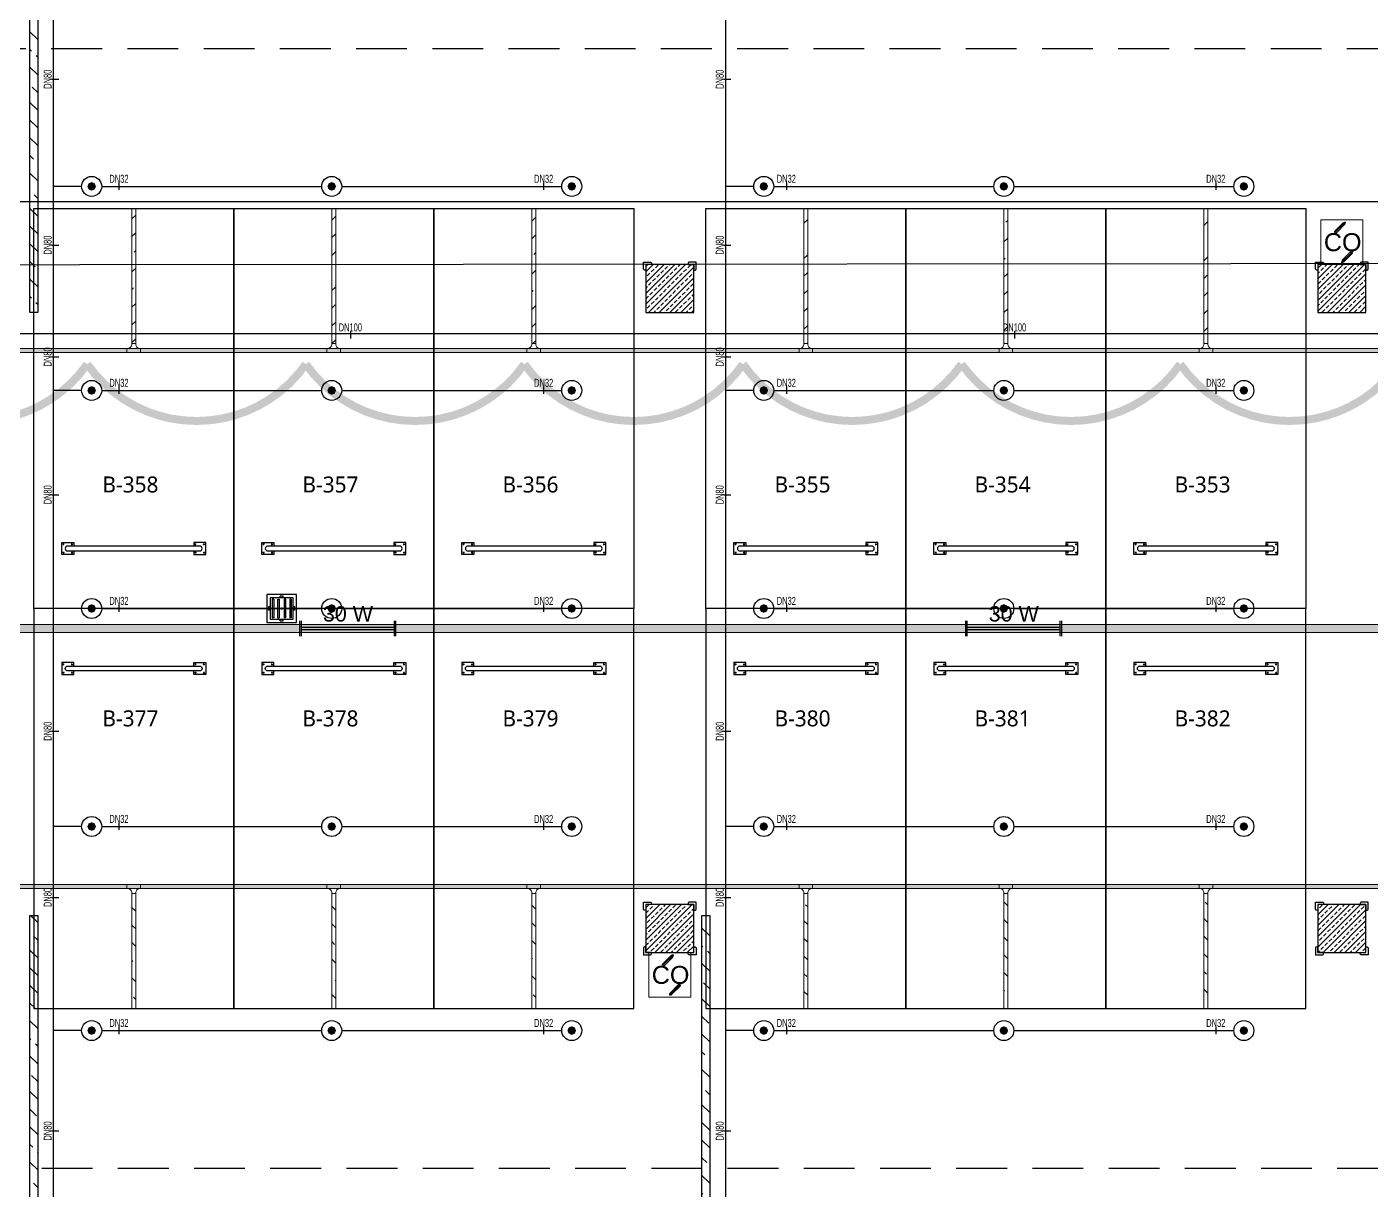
# Model space of a CAD drawing. Header units: millimetres. Extents: x -379292 to 1221486, y 92049 to 447512.
# Drawn here: x -200590 to -183790, y 189350 to 203887 of the extents above; entities that cross this region are included whole.
import ezdxf
from ezdxf.enums import TextEntityAlignment as Align

# ---------------------------------------------------------------- set-up
doc = ezdxf.new("R2010")
doc.units = ezdxf.units.MM
doc.linetypes.add('HIDDEN', pattern=[9.525, 6.35, -3.175])
for name, color, linetype in [('-M-YNGN-BORUID', 7, 'Continuous'), ('-M-YNGN-BORUUZUN', 7, 'Continuous'), ('-M-YNGN-BORUYUK', 7, 'Continuous'), ('-M-YNGN-SPR-YUK', 7, 'Continuous'), ('-M-YNGN-ZON3-CAP-', 7, 'Continuous'), ('-M-YNGN-ZON3-SPR-', 7, 'Continuous'), ('04_RAIN INLET', 51, 'Continuous'), ('05_HATCH CONCRETE', 141, 'Continuous'), ('05_SYMBOL', 2, 'Continuous'), ('08_LAMP', 4, 'Continuous'), ('202-A-Y-MahalAd', 141, 'Continuous'), ('AIRONN ZONLAMA', 4, 'Continuous'), ('E_CT_ZA', 6, 'Continuous')]:
    doc.layers.add(name, color=color, linetype=linetype)
doc.layers.add('-M-YNGN-SPR-CAPCIZGI', color=188, linetype='Continuous', plot=False)
for name, color, linetype, lineweight in [('-M-YNGN-ZON3', 6, 'SP', 30), ('08_DEDECTOR', 3, 'Continuous', 9), ('E_CT_AYDINLATMA', 3, 'Continuous', 9), ('E_CT_KIRMIZI', 1, 'Continuous', 9)]:
    doc.layers.add(name, color=color, linetype=linetype, lineweight=lineweight)
doc.styles.add('CIZGI', font='tahoma.ttf', dxfattribs={"width": 0.8, "oblique": 20})
doc.styles.add('HCAD', font='HCAD.SHX', dxfattribs={"width": 0.8, "height": 0.2})
doc.styles.add('PIPESIZE', font='hcad.shx', dxfattribs={"width": 0.8})
doc.styles.add('SPR-NOT', font='romans.shx')
doc.styles.get("Standard").update_dxf_attribs({"font": 'segoeuil.ttf'})
doc.styles.add('YAZI-2', font='arial.ttf', dxfattribs={"height": 2})
doc.styles.add('YAZI-3', font='arial.ttf', dxfattribs={"height": 3})
doc.linetypes.add('SP', pattern='A,2,-0.1,["SP",CIZGI,S=0.14,R=0.2,X=0,Y=-0.07],-0.255', length=2.355)
pattern_1 = [(225, (905000, -3e-07), (67.351921, -67.351921), []), (225, (904932.65, -3e-07), (67.351921, -67.351921), [47.625, -23.8125])]

# ---------------------------------------------------------------- blocks, each defined once
blk = doc.blocks.new('202_Vida')
at = {"color": 0, "linetype": 'ByBlock', "ltscale": 0.2}
for points in [[(1, 0), (-1, 0)], [(0, 1), (0, -1)]]:
    blk.add_lwpolyline(points, dxfattribs=at)
at = {"color": 0, "linetype": 'ByBlock'}
for radius in [0.42, 0.23, 0.155]:
    blk.add_circle((0, 0), radius, dxfattribs=at)
blk = doc.blocks.new('202_Stoper')
at = {"color": 0, "linetype": 'ByBlock'}
for points in [[(-750, -30), (-750, -75), (-900, -75), (-900, 75), (-750, 75), (-750, 30)], [(750, -30), (750, -75), (900, -75), (900, 75), (750, 75), (750, 30)]]:
    blk.add_lwpolyline(points, dxfattribs=at)
blk.add_lwpolyline([(825, -30, 1), (825, 30), (-825, 30, 1), (-825, -30)], format="xyb", close=True, dxfattribs=at)
at = {"color": 0, "linetype": 'ByBlock', "yscale": 10, "zscale": 10, "rotation": 180}
for p, xscale in [((-877, 53), -10), ((-772, 53), 10), ((772, 53), -10), ((877, 53), 10)]:
    blk.add_blockref('202_Vida', p, dxfattribs=dict(at, xscale=xscale))
at = {"color": 0, "linetype": 'ByBlock', "yscale": 10, "zscale": 10}
for p, xscale in [((-877, -52), 10), ((-772, -52), -10), ((772, -52), 10), ((877, -52), -10)]:
    blk.add_blockref('202_Vida', p, dxfattribs=dict(at, xscale=xscale))
blk = doc.blocks.new('202_Mahalblok')
at = {"color": 0, "linetype": 'ByBlock', "flags": 128}
blk.add_lwpolyline([(0, 0), (0, 5000), (2500, 5000), (2500, 0)], close=True, dxfattribs=at)
at = {"color": 252}
blk.add_blockref('202_Stoper', (1250, 750), dxfattribs=at)
at = {"color": 0, "linetype": 'ByBlock', "ltscale": 25}
blk.add_attdef('MAHALNO', text='', height=200, dxfattribs=at).set_placement((1209, 1390), align=Align.BOTTOM_CENTER)
blk = doc.blocks.new('202_Izgara')
at = {"color": 8, "ltscale": 25}
blk.add_circle((0, 0), 0.1, dxfattribs=at)
at = {"layer": '04_RAIN INLET', "color": 8}
for p, q in [((1.85, 1.75), (-1.85, 1.75)), ((-1.85, 1.75), (-1.85, -1.75)), ((1.85, -1.75), (1.85, 1.75)), ((1.45, 1.35), (-1.45, 1.35)), ((-1.45, 1.35), (-1.45, -1.35)), ((-1.2, 1.15), (-1.2, -1.15)), ((-1, 1.15), (-1.2, 1.15)), ((-1, 1.15), (-1, -1.15)), ((-0.5, -1.15), (-0.5, 1.15)), ((-0.5, 1.15), (-0.3, 1.15)), ((-0.3, 1.15), (-0.3, -1.15)), ((0.3, 1.15), (0.3, -1.15)), ((0.5, 1.15), (0.3, 1.15)), ((0.5, -1.15), (0.5, 1.15)), ((1, 1.15), (1, -1.15)), ((1.2, 1.15), (1, 1.15)), ((1.2, 1.15), (1.2, -1.15)), ((1.45, -1.35), (1.45, 1.35)), ((-1.45, -1.35), (1.45, -1.35)), ((-1, -1.15), (-1.2, -1.15)), ((-0.5, -1.15), (-0.3, -1.15)), ((0.5, -1.15), (0.3, -1.15)), ((1.2, -1.15), (1, -1.15)), ((-1.85, -1.75), (1.85, -1.75))]:
    blk.add_line(p, q, dxfattribs=at)
at = {"layer": '04_RAIN INLET', "color": 8, "ltscale": 50}
for p, q in [((-1.45, 0.2), (-1.65, 0.2)), ((0.2, 1.55), (-0.2, 1.55)), ((-0.2, 1.35), (-0.2, 1.55)), ((0.2, 1.35), (0.2, 1.55)), ((1.65, 0.2), (1.45, 0.2)), ((-1.45, -0.2), (-1.65, -0.2)), ((-0.2, -1.55), (-0.2, -1.35)), ((0.2, -1.55), (0.2, -1.35)), ((1.65, -0.2), (1.45, -0.2))]:
    blk.add_line(p, q, dxfattribs=at)
at = {"layer": '04_RAIN INLET', "color": 8, "ltscale": 50, "extrusion": (-2.89798e-21, 1.6744e-09, 1)}
for points in [[(-1.65, 0.2), (-1.65, -0.2)], [(1.65, -0.2), (1.65, 0.2)]]:
    blk.add_lwpolyline(points, dxfattribs=at)
at = {"layer": '04_RAIN INLET', "color": 8, "ltscale": 50, "extrusion": (-2.89798e-21, 1.6744e-09, 1), "elevation": 0}
blk.add_lwpolyline([(-0.2, -1.55), (0.2, -1.55)], dxfattribs=at)
blk = doc.blocks.new('bariyer')
at = {"color": 8, "ltscale": 25}
blk.add_lwpolyline([(0, -70), (15, -70, 0.414214), (30, -55), (30, 30), (-55, 30, 0.414214), (-70, 15), (-70, 0), (0, 0)], format="xyb", close=True, dxfattribs=at)
blk = doc.blocks.new('OtoParkBodrumKatMimari')
at = {"layer": '05_HATCH CONCRETE'}
h = blk.add_hatch(dxfattribs=at)
h.set_pattern_fill('ANSI33', color=8, scale=15, angle=180, style=0)
h.set_pattern_definition(pattern_1)
h.paths.add_polyline_path([(54100, 100100), (53500, 100100), (53500, 99500), (54100, 99500)])
h = blk.add_hatch(dxfattribs=at)
h.set_pattern_fill('ANSI33', color=8, scale=15, angle=180, style=0)
h.set_pattern_definition(pattern_1)
h.paths.add_polyline_path([(62500, 100100), (61900, 100100), (61900, 99500), (62500, 99500)])
h = blk.add_hatch(dxfattribs=at)
h.set_pattern_fill('ANSI33', color=8, scale=15, angle=180, style=0)
h.set_pattern_definition(pattern_1)
h.paths.add_polyline_path([(54100, 92100), (53500, 92100), (53500, 91500), (54100, 91500)])
h = blk.add_hatch(dxfattribs=at)
h.set_pattern_fill('ANSI33', color=8, scale=15, angle=180, style=0)
h.set_pattern_definition(pattern_1)
h.paths.add_polyline_path([(62500, 92100), (61900, 92100), (61900, 91500), (62500, 91500)])
at = {"color": 5}
for points in [[(54100, 100100), (53500, 100100), (53500, 99500), (54100, 99500)], [(62500, 100100), (61900, 100100), (61900, 99500), (62500, 99500)], [(54100, 92100), (53500, 92100), (53500, 91500), (54100, 91500)], [(62500, 92100), (61900, 92100), (61900, 91500), (62500, 91500)]]:
    blk.add_lwpolyline(points, close=True, dxfattribs=at)
at = {"layer": '05_SYMBOL', "color": 252, "linetype": 'HIDDEN', "ltscale": 100}
blk.add_lwpolyline([(17400, 100800, -0.414214), (19400, 102800), (128500, 102800, -0.414214), (130500, 100800), (130500, 90800, -0.414214), (128500, 88800), (19400, 88800, -0.414214), (17400, 90800), (17400, 100800)], format="xyb", dxfattribs=at)
at = {"layer": '04_RAIN INLET', "xscale": 100, "yscale": 100, "zscale": 100, "rotation": 359.9999999845318}
blk.add_blockref('202_Izgara', (48950, 95800), dxfattribs=at)
at = {"layer": '05_SYMBOL', "color": 8, "xscale": -1}
for p in [(53500, 100100), (61900, 100100), (53500, 92100), (61900, 92100)]:
    blk.add_blockref('bariyer', p, dxfattribs=at)
at = {"layer": '05_SYMBOL', "color": 8}
for p in [(54100, 100100), (62500, 100100), (54100, 92100), (62500, 92100)]:
    blk.add_blockref('bariyer', p, dxfattribs=at)
at = {"layer": '05_SYMBOL', "color": 8, "rotation": 180}
for p in [(53500, 91500), (61900, 91500)]:
    blk.add_blockref('bariyer', p, dxfattribs=at)
at = {"layer": '05_SYMBOL', "color": 8, "xscale": -1, "rotation": 180}
for p in [(54100, 91500), (62500, 91500)]:
    blk.add_blockref('bariyer', p, dxfattribs=at)
at = {"layer": '202-A-Y-MahalAd', "color": 8, "ltscale": 25}
for p, values in [((45850, 95800), {'MAHALNO': 'B-358'}), ((48350, 95800), {'MAHALNO': 'B-357'}), ((50850, 95800), {'MAHALNO': 'B-356'}), ((54250, 95800), {'MAHALNO': 'B-355'}), ((56750, 95800), {'MAHALNO': 'B-354'}), ((59250, 95800), {'MAHALNO': 'B-353'})]:
    blk.add_blockref('202_Mahalblok', p, dxfattribs=at).add_auto_attribs(values)
ref = blk.add_blockref('202_Mahalblok', (45850, 95800), dxfattribs=dict(at, xscale=-1, rotation=180))
ref.add_attrib('MAHALNO', 'B-377', dxfattribs={"layer": '0', "color": 0, "linetype": 'ByBlock', "ltscale": 25, "height": 200}).set_placement((47059, 94267), align=Align.BOTTOM_CENTER)
ref = blk.add_blockref('202_Mahalblok', (48350, 95800), dxfattribs=dict(at, xscale=-1, rotation=180))
ref.add_attrib('MAHALNO', 'B-378', dxfattribs={"layer": '0', "color": 0, "linetype": 'ByBlock', "ltscale": 25, "height": 200}).set_placement((49559, 94267), align=Align.BOTTOM_CENTER)
ref = blk.add_blockref('202_Mahalblok', (50850, 95800), dxfattribs=dict(at, xscale=-1, rotation=180))
ref.add_attrib('MAHALNO', 'B-379', dxfattribs={"layer": '0', "color": 0, "linetype": 'ByBlock', "ltscale": 25, "height": 200}).set_placement((52059, 94267), align=Align.BOTTOM_CENTER)
ref = blk.add_blockref('202_Mahalblok', (54250, 95800), dxfattribs=dict(at, xscale=-1, rotation=180))
ref.add_attrib('MAHALNO', 'B-380', dxfattribs={"layer": '0', "color": 0, "linetype": 'ByBlock', "ltscale": 25, "height": 200}).set_placement((55459, 94267), align=Align.BOTTOM_CENTER)
ref = blk.add_blockref('202_Mahalblok', (56750, 95800), dxfattribs=dict(at, xscale=-1, rotation=180))
ref.add_attrib('MAHALNO', 'B-381', dxfattribs={"layer": '0', "color": 0, "linetype": 'ByBlock', "ltscale": 25, "height": 200}).set_placement((57959, 94267), align=Align.BOTTOM_CENTER)
ref = blk.add_blockref('202_Mahalblok', (59250, 95800), dxfattribs=dict(at, xscale=-1, rotation=180))
ref.add_attrib('MAHALNO', 'B-382', dxfattribs={"layer": '0', "color": 0, "linetype": 'ByBlock', "ltscale": 25, "height": 200}).set_placement((60459, 94267), align=Align.BOTTOM_CENTER)
blk = doc.blocks.new('SPRKL100')
at = {"layer": '-M-YNGN-SPR-CAPCIZGI'}
blk.add_line((0, 0.43), (0, -0.43), dxfattribs=at)
at = {"layer": '-M-YNGN-BORUID', "color": 0, "style": 'HCAD', "width": 0.8, "flags": 1}
blk.add_attdef('DIC', text='', height=0.4, dxfattribs=at).set_placement((0, -1.69), align=Align.CENTER)
at = {"layer": '-M-YNGN-BORUUZUN', "color": 0, "style": 'HCAD', "width": 0.7}
blk.add_attdef('BOY', text='', height=0.8, dxfattribs=at).set_placement((0, -1.08), align=Align.CENTER)
at = {"layer": '-M-YNGN-BORUYUK', "color": 6, "style": 'PIPESIZE', "width": 0.8}
blk.add_attdef('YUK', text='', height=0.5, dxfattribs=at).set_placement((0, 1.87), align=Align.CENTER)
at = {"color": 0, "style": 'PIPESIZE', "width": 0.7}
blk.add_attdef('CAP', text='', height=1, dxfattribs=at).set_placement((0, 0.45), align=Align.CENTER)
blk = doc.blocks.new('SP-C-UP-12')
at = {"ltscale": 10}
blk.add_line((0, 0), (0, 0), dxfattribs=at)
at = {"color": 1, "linetype": 'Continuous'}
blk.add_circle((0, 0), 12.5, dxfattribs=at)
at = {"ltscale": 10}
for points in [[(-5.4, 0), (-3.8, 3.8), (-3.8, -3.8), (0, 5.4)], [(-3.8, -3.8), (0, 5.4), (0, -5.4), (3.8, 3.8)], [(0, -5.4), (3.8, 3.8), (3.8, -3.8), (5.4, 0)]]:
    blk.add_solid(points, dxfattribs=at)
at = {"layer": '-M-YNGN-SPR-YUK', "style": 'SPR-NOT', "width": 0.5, "flags": 9}
for tag, p in [('YUK', (0, 17.8)), ('CAP', (0, 14.4)), ('TIP', (0.2, 10.8))]:
    blk.add_attdef(tag, text='', height=2.5, dxfattribs=at).set_placement(p, align=Align.MIDDLE_CENTER)
blk = doc.blocks.new('A$C69E75EAE')
at = {"layer": '-M-YNGN-ZON3', "ltscale": 500}
for p, q in [((3707.3, -7817.2), (3707.3, -2469.7)), ((4547.3, -7817.2), (4547.3, -2469.7)), ((3742.3, -4614.7), (3707.3, -4614.7)), ((3767.3, -4614.7), (4042.3, -4614.7)), ((4067.3, -4614.7), (4342.3, -4614.7)), ((4582.3, -4614.7), (4547.3, -4614.7)), ((4607.3, -4614.7), (4882.3, -4614.7)), ((4907.3, -4614.7), (5182.3, -4614.7)), ((5389.8, -4799), (414.1, -4799)), ((3742.3, -4869.7), (3707.3, -4869.7)), ((3767.3, -4869.7), (4042.3, -4869.7)), ((4067.3, -4869.7), (4342.3, -4869.7)), ((4582.3, -4869.7), (4547.3, -4869.7)), ((4607.3, -4869.7), (4882.3, -4869.7)), ((4907.3, -4869.7), (5182.3, -4869.7)), ((3742.3, -5142.2), (3707.3, -5142.2)), ((3767.3, -5142.2), (4042.3, -5142.2)), ((4067.3, -5142.2), (4342.3, -5142.2)), ((4582.3, -5142.2), (4547.3, -5142.2)), ((4607.3, -5142.2), (4882.3, -5142.2)), ((4907.3, -5142.2), (5182.3, -5142.2)), ((3742.3, -5414.7), (3707.3, -5414.7)), ((3767.3, -5414.7), (4042.3, -5414.7)), ((4067.3, -5414.7), (4342.3, -5414.7)), ((4582.3, -5414.7), (4547.3, -5414.7)), ((4607.3, -5414.7), (4882.3, -5414.7)), ((4907.3, -5414.7), (5182.3, -5414.7)), ((3742.3, -5669.7), (3707.3, -5669.7)), ((3767.3, -5669.7), (4042.3, -5669.7)), ((4067.3, -5669.7), (4342.3, -5669.7)), ((4582.3, -5669.7), (4547.3, -5669.7)), ((4607.3, -5669.7), (4882.3, -5669.7)), ((4907.3, -5669.7), (5182.3, -5669.7))]:
    blk.add_line(p, q, dxfattribs=at)
at = {"layer": '-M-YNGN-ZON3-CAP-'}
ref = blk.add_blockref('SPRKL100', (3709.3, -4480.8), dxfattribs=dict(at, xscale=10.00000000000001, yscale=10.00000000000001, zscale=10.00000000000001, rotation=90))
ref.add_attrib('CAP', 'DN80', dxfattribs={"layer": '0', "color": 0, "height": 10, "rotation": 90, "style": 'PIPESIZE', "width": 0.7}).set_placement((3704.8, -4480.8), align=Align.CENTER)
ref = blk.add_blockref('SPRKL100', (4549.3, -4480.8), dxfattribs=dict(at, xscale=10.00000000000001, yscale=10.00000000000001, zscale=10.00000000000001, rotation=90))
ref.add_attrib('CAP', 'DN80', dxfattribs={"layer": '0', "color": 0, "height": 10, "rotation": 90, "style": 'PIPESIZE', "width": 0.7}).set_placement((4544.8, -4480.8), align=Align.CENTER)
ref = blk.add_blockref('SPRKL100', (3788.9, -4614.7), dxfattribs=dict(at, xscale=10, yscale=10, zscale=10, rotation=359.9999997800978))
ref.add_attrib('CAP', 'DN32', dxfattribs={"layer": '0', "color": 0, "height": 10, "rotation": 360, "style": 'PIPESIZE', "width": 0.7}).set_placement((3788.9, -4610.2), align=Align.CENTER)
ref = blk.add_blockref('SPRKL100', (4319.7, -4614.7), dxfattribs=dict(at, xscale=10, yscale=10, zscale=10, rotation=359.9999997800978))
ref.add_attrib('CAP', 'DN32', dxfattribs={"layer": '0', "color": 0, "height": 10, "rotation": 360, "style": 'PIPESIZE', "width": 0.7}).set_placement((4319.7, -4610.2), align=Align.CENTER)
ref = blk.add_blockref('SPRKL100', (4623, -4614.7), dxfattribs=dict(at, xscale=10, yscale=10, zscale=10, rotation=359.9999997800978))
ref.add_attrib('CAP', 'DN32', dxfattribs={"layer": '0', "color": 0, "height": 10, "rotation": 360, "style": 'PIPESIZE', "width": 0.7}).set_placement((4623, -4610.2), align=Align.CENTER)
ref = blk.add_blockref('SPRKL100', (5159.7, -4614.7), dxfattribs=dict(at, xscale=10, yscale=10, zscale=10, rotation=359.9999997800978))
ref.add_attrib('CAP', 'DN32', dxfattribs={"layer": '0', "color": 0, "height": 10, "rotation": 360, "style": 'PIPESIZE', "width": 0.7}).set_placement((5159.7, -4610.2), align=Align.CENTER)
ref = blk.add_blockref('SPRKL100', (3709.3, -4688.1), dxfattribs=dict(at, xscale=10.00000000000001, yscale=10.00000000000001, zscale=10.00000000000001, rotation=90))
ref.add_attrib('CAP', 'DN80', dxfattribs={"layer": '0', "color": 0, "height": 10, "rotation": 90, "style": 'PIPESIZE', "width": 0.7}).set_placement((3704.8, -4688.1), align=Align.CENTER)
ref = blk.add_blockref('SPRKL100', (4549.3, -4688.1), dxfattribs=dict(at, xscale=10.00000000000001, yscale=10.00000000000001, zscale=10.00000000000001, rotation=90))
ref.add_attrib('CAP', 'DN80', dxfattribs={"layer": '0', "color": 0, "height": 10, "rotation": 90, "style": 'PIPESIZE', "width": 0.7}).set_placement((4544.8, -4688.1), align=Align.CENTER)
ref = blk.add_blockref('SPRKL100', (4078.1, -4800.4), dxfattribs=dict(at, xscale=10, yscale=10, zscale=10))
ref.add_attrib('CAP', 'DN100', dxfattribs={"layer": '0', "color": 0, "height": 10, "style": 'PIPESIZE', "width": 0.7}).set_placement((4078.1, -4795.9), align=Align.CENTER)
ref = blk.add_blockref('SPRKL100', (4908.2, -4800.4), dxfattribs=dict(at, xscale=10, yscale=10, zscale=10))
ref.add_attrib('CAP', 'DN100', dxfattribs={"layer": '0', "color": 0, "height": 10, "style": 'PIPESIZE', "width": 0.7}).set_placement((4908.2, -4795.9), align=Align.CENTER)
ref = blk.add_blockref('SPRKL100', (3709.3, -4827.8), dxfattribs=dict(at, xscale=10.00000000000001, yscale=10.00000000000001, zscale=10.00000000000001, rotation=90))
ref.add_attrib('CAP', 'DN80', dxfattribs={"layer": '0', "color": 0, "height": 10, "rotation": 90, "style": 'PIPESIZE', "width": 0.7}).set_placement((3704.8, -4827.8), align=Align.CENTER)
ref = blk.add_blockref('SPRKL100', (4549.3, -4827.8), dxfattribs=dict(at, xscale=10.00000000000001, yscale=10.00000000000001, zscale=10.00000000000001, rotation=90))
ref.add_attrib('CAP', 'DN80', dxfattribs={"layer": '0', "color": 0, "height": 10, "rotation": 90, "style": 'PIPESIZE', "width": 0.7}).set_placement((4544.8, -4827.8), align=Align.CENTER)
ref = blk.add_blockref('SPRKL100', (3788.9, -4869.7), dxfattribs=dict(at, xscale=10, yscale=10, zscale=10, rotation=359.9999997800978))
ref.add_attrib('CAP', 'DN32', dxfattribs={"layer": '0', "color": 0, "height": 10, "rotation": 360, "style": 'PIPESIZE', "width": 0.7}).set_placement((3788.9, -4865.2), align=Align.CENTER)
ref = blk.add_blockref('SPRKL100', (4319.7, -4869.7), dxfattribs=dict(at, xscale=10, yscale=10, zscale=10, rotation=359.9999997800978))
ref.add_attrib('CAP', 'DN32', dxfattribs={"layer": '0', "color": 0, "height": 10, "rotation": 360, "style": 'PIPESIZE', "width": 0.7}).set_placement((4319.7, -4865.2), align=Align.CENTER)
ref = blk.add_blockref('SPRKL100', (4623, -4869.7), dxfattribs=dict(at, xscale=10, yscale=10, zscale=10, rotation=359.9999997800978))
ref.add_attrib('CAP', 'DN32', dxfattribs={"layer": '0', "color": 0, "height": 10, "rotation": 360, "style": 'PIPESIZE', "width": 0.7}).set_placement((4623, -4865.2), align=Align.CENTER)
ref = blk.add_blockref('SPRKL100', (5159.7, -4869.7), dxfattribs=dict(at, xscale=10, yscale=10, zscale=10, rotation=359.9999997800978))
ref.add_attrib('CAP', 'DN32', dxfattribs={"layer": '0', "color": 0, "height": 10, "rotation": 360, "style": 'PIPESIZE', "width": 0.7}).set_placement((5159.7, -4865.2), align=Align.CENTER)
ref = blk.add_blockref('SPRKL100', (3709.3, -5000.1), dxfattribs=dict(at, xscale=10.00000000000001, yscale=10.00000000000001, zscale=10.00000000000001, rotation=90))
ref.add_attrib('CAP', 'DN80', dxfattribs={"layer": '0', "color": 0, "height": 10, "rotation": 90, "style": 'PIPESIZE', "width": 0.7}).set_placement((3704.8, -5000.1), align=Align.CENTER)
ref = blk.add_blockref('SPRKL100', (4549.3, -5000.1), dxfattribs=dict(at, xscale=10.00000000000001, yscale=10.00000000000001, zscale=10.00000000000001, rotation=90))
ref.add_attrib('CAP', 'DN80', dxfattribs={"layer": '0', "color": 0, "height": 10, "rotation": 90, "style": 'PIPESIZE', "width": 0.7}).set_placement((4544.8, -5000.1), align=Align.CENTER)
ref = blk.add_blockref('SPRKL100', (3788.9, -5142.2), dxfattribs=dict(at, xscale=10, yscale=10, zscale=10, rotation=359.9999997800978))
ref.add_attrib('CAP', 'DN32', dxfattribs={"layer": '0', "color": 0, "height": 10, "rotation": 360, "style": 'PIPESIZE', "width": 0.7}).set_placement((3788.9, -5137.7), align=Align.CENTER)
ref = blk.add_blockref('SPRKL100', (4319.7, -5142.2), dxfattribs=dict(at, xscale=10, yscale=10, zscale=10, rotation=359.9999997800978))
ref.add_attrib('CAP', 'DN32', dxfattribs={"layer": '0', "color": 0, "height": 10, "rotation": 360, "style": 'PIPESIZE', "width": 0.7}).set_placement((4319.7, -5137.7), align=Align.CENTER)
ref = blk.add_blockref('SPRKL100', (4623, -5142.2), dxfattribs=dict(at, xscale=10, yscale=10, zscale=10, rotation=359.9999997800978))
ref.add_attrib('CAP', 'DN32', dxfattribs={"layer": '0', "color": 0, "height": 10, "rotation": 360, "style": 'PIPESIZE', "width": 0.7}).set_placement((4623, -5137.7), align=Align.CENTER)
ref = blk.add_blockref('SPRKL100', (5159.7, -5142.2), dxfattribs=dict(at, xscale=10, yscale=10, zscale=10, rotation=359.9999997800978))
ref.add_attrib('CAP', 'DN32', dxfattribs={"layer": '0', "color": 0, "height": 10, "rotation": 360, "style": 'PIPESIZE', "width": 0.7}).set_placement((5159.7, -5137.7), align=Align.CENTER)
ref = blk.add_blockref('SPRKL100', (3709.3, -5295.6), dxfattribs=dict(at, xscale=10.00000000000001, yscale=10.00000000000001, zscale=10.00000000000001, rotation=90))
ref.add_attrib('CAP', 'DN80', dxfattribs={"layer": '0', "color": 0, "height": 10, "rotation": 90, "style": 'PIPESIZE', "width": 0.7}).set_placement((3704.8, -5295.6), align=Align.CENTER)
ref = blk.add_blockref('SPRKL100', (4549.3, -5295.6), dxfattribs=dict(at, xscale=10.00000000000001, yscale=10.00000000000001, zscale=10.00000000000001, rotation=90))
ref.add_attrib('CAP', 'DN80', dxfattribs={"layer": '0', "color": 0, "height": 10, "rotation": 90, "style": 'PIPESIZE', "width": 0.7}).set_placement((4544.8, -5295.6), align=Align.CENTER)
ref = blk.add_blockref('SPRKL100', (3788.9, -5414.7), dxfattribs=dict(at, xscale=10, yscale=10, zscale=10, rotation=359.9999997800978))
ref.add_attrib('CAP', 'DN32', dxfattribs={"layer": '0', "color": 0, "height": 10, "rotation": 360, "style": 'PIPESIZE', "width": 0.7}).set_placement((3788.9, -5410.2), align=Align.CENTER)
ref = blk.add_blockref('SPRKL100', (4319.7, -5414.7), dxfattribs=dict(at, xscale=10, yscale=10, zscale=10, rotation=359.9999997800978))
ref.add_attrib('CAP', 'DN32', dxfattribs={"layer": '0', "color": 0, "height": 10, "rotation": 360, "style": 'PIPESIZE', "width": 0.7}).set_placement((4319.7, -5410.2), align=Align.CENTER)
ref = blk.add_blockref('SPRKL100', (4623, -5414.7), dxfattribs=dict(at, xscale=10, yscale=10, zscale=10, rotation=359.9999997800978))
ref.add_attrib('CAP', 'DN32', dxfattribs={"layer": '0', "color": 0, "height": 10, "rotation": 360, "style": 'PIPESIZE', "width": 0.7}).set_placement((4623, -5410.2), align=Align.CENTER)
ref = blk.add_blockref('SPRKL100', (5159.7, -5414.7), dxfattribs=dict(at, xscale=10, yscale=10, zscale=10, rotation=359.9999997800978))
ref.add_attrib('CAP', 'DN32', dxfattribs={"layer": '0', "color": 0, "height": 10, "rotation": 360, "style": 'PIPESIZE', "width": 0.7}).set_placement((5159.7, -5410.2), align=Align.CENTER)
ref = blk.add_blockref('SPRKL100', (3709.3, -5503.4), dxfattribs=dict(at, xscale=10.00000000000001, yscale=10.00000000000001, zscale=10.00000000000001, rotation=90))
ref.add_attrib('CAP', 'DN80', dxfattribs={"layer": '0', "color": 0, "height": 10, "rotation": 90, "style": 'PIPESIZE', "width": 0.7}).set_placement((3704.8, -5503.4), align=Align.CENTER)
ref = blk.add_blockref('SPRKL100', (4549.3, -5503.4), dxfattribs=dict(at, xscale=10.00000000000001, yscale=10.00000000000001, zscale=10.00000000000001, rotation=90))
ref.add_attrib('CAP', 'DN80', dxfattribs={"layer": '0', "color": 0, "height": 10, "rotation": 90, "style": 'PIPESIZE', "width": 0.7}).set_placement((4544.8, -5503.4), align=Align.CENTER)
ref = blk.add_blockref('SPRKL100', (3788.9, -5669.7), dxfattribs=dict(at, xscale=10, yscale=10, zscale=10, rotation=359.9999997800978))
ref.add_attrib('CAP', 'DN32', dxfattribs={"layer": '0', "color": 0, "height": 10, "rotation": 360, "style": 'PIPESIZE', "width": 0.7}).set_placement((3788.9, -5665.2), align=Align.CENTER)
ref = blk.add_blockref('SPRKL100', (4319.7, -5669.7), dxfattribs=dict(at, xscale=10, yscale=10, zscale=10, rotation=359.9999997800978))
ref.add_attrib('CAP', 'DN32', dxfattribs={"layer": '0', "color": 0, "height": 10, "rotation": 360, "style": 'PIPESIZE', "width": 0.7}).set_placement((4319.7, -5665.2), align=Align.CENTER)
ref = blk.add_blockref('SPRKL100', (4623, -5669.7), dxfattribs=dict(at, xscale=10, yscale=10, zscale=10, rotation=359.9999997800978))
ref.add_attrib('CAP', 'DN32', dxfattribs={"layer": '0', "color": 0, "height": 10, "rotation": 360, "style": 'PIPESIZE', "width": 0.7}).set_placement((4623, -5665.2), align=Align.CENTER)
ref = blk.add_blockref('SPRKL100', (5159.7, -5669.7), dxfattribs=dict(at, xscale=10, yscale=10, zscale=10, rotation=359.9999997800978))
ref.add_attrib('CAP', 'DN32', dxfattribs={"layer": '0', "color": 0, "height": 10, "rotation": 360, "style": 'PIPESIZE', "width": 0.7}).set_placement((5159.7, -5665.2), align=Align.CENTER)
ref = blk.add_blockref('SPRKL100', (3709.3, -5795.2), dxfattribs=dict(at, xscale=10.00000000000001, yscale=10.00000000000001, zscale=10.00000000000001, rotation=90))
ref.add_attrib('CAP', 'DN80', dxfattribs={"layer": '0', "color": 0, "height": 10, "rotation": 90, "style": 'PIPESIZE', "width": 0.7}).set_placement((3704.8, -5795.2), align=Align.CENTER)
ref = blk.add_blockref('SPRKL100', (4549.3, -5795.2), dxfattribs=dict(at, xscale=10.00000000000001, yscale=10.00000000000001, zscale=10.00000000000001, rotation=90))
ref.add_attrib('CAP', 'DN80', dxfattribs={"layer": '0', "color": 0, "height": 10, "rotation": 90, "style": 'PIPESIZE', "width": 0.7}).set_placement((4544.8, -5795.2), align=Align.CENTER)
at = {"layer": '-M-YNGN-ZON3-SPR-'}
for p in [(3754.8, -4614.7), (4054.8, -4614.7), (4354.8, -4614.7), (4594.8, -4614.7), (4894.8, -4614.7), (5194.8, -4614.7), (3754.8, -4869.7), (4054.8, -4869.7), (4354.8, -4869.7), (4594.8, -4869.7), (4894.8, -4869.7), (5194.8, -4869.7), (3754.8, -5142.2), (4054.8, -5142.2), (4354.8, -5142.2), (4594.8, -5142.2), (4894.8, -5142.2), (5194.8, -5142.2), (3754.8, -5414.7), (4054.8, -5414.7), (4354.8, -5414.7), (4594.8, -5414.7), (4894.8, -5414.7), (5194.8, -5414.7), (3754.8, -5669.7), (4054.8, -5669.7), (4354.8, -5669.7), (4594.8, -5669.7), (4894.8, -5669.7), (5194.8, -5669.7)]:
    blk.add_blockref('SP-C-UP-12', p, dxfattribs=at)
blk = doc.blocks.new('*U595')
h = blk.add_hatch()
h.set_pattern_fill('ANSI33', color=0, scale=50, angle=1, style=0)
h.paths.add_polyline_path([(-45292, 100), (9768, 100), (9768, 0), (-45292, 0)])
at = {"color": 0}
blk.add_lwpolyline([(-45292, 100), (9768, 100), (9768, 0), (-45292, 0)], close=True, dxfattribs=at)
at = {"ltscale": 25, "flags": 1}
for tag, p in [('YUKSEKLIK', (-229, -149)), ('KALINLIK', (-229, -213))]:
    blk.add_attdef(tag, p, '', height=50, dxfattribs=at)
blk = doc.blocks.new('*U737')
h = blk.add_hatch()
h.set_pattern_fill('ANSI33', color=0, scale=50, angle=1, style=0)
h.paths.add_polyline_path([(-53157, 50), (113, 50), (113, 0), (-53157, 0)])
at = {"color": 0}
blk.add_lwpolyline([(-53157, 50), (113, 50), (113, 0), (-53157, 0)], close=True, dxfattribs=at)
at = {"ltscale": 25, "flags": 1}
for tag, p in [('YUKSEKLIK', (-229, -149)), ('KALINLIK', (-229, -213))]:
    blk.add_attdef(tag, p, '', height=50, dxfattribs=at)
blk = doc.blocks.new('*U738')
h = blk.add_hatch()
h.set_pattern_fill('ANSI33', color=0, scale=50, angle=1, style=0)
h.paths.add_polyline_path([(-53157, 50), (113, 50), (113, 0), (-53157, 0)])
at = {"color": 0}
blk.add_lwpolyline([(-53157, 50), (113, 50), (113, 0), (-53157, 0)], close=True, dxfattribs=at)
at = {"ltscale": 25, "flags": 1}
for tag, p in [('YUKSEKLIK', (-229, -149)), ('KALINLIK', (-229, -213))]:
    blk.add_attdef(tag, p, '', height=50, dxfattribs=at)
blk = doc.blocks.new('*U796')
h = blk.add_hatch()
h.set_pattern_fill('ANSI33', color=0, scale=50, angle=1, style=0)
h.paths.add_polyline_path([(-3797, 100), (393, 100), (393, 0), (-3797, 0)])
at = {"color": 0}
blk.add_lwpolyline([(-3797, 100), (393, 100), (393, 0), (-3797, 0)], close=True, dxfattribs=at)
at = {"ltscale": 25, "flags": 1}
for tag, p in [('YUKSEKLIK', (-229, -149)), ('KALINLIK', (-229, -213))]:
    blk.add_attdef(tag, p, '', height=50, dxfattribs=at)
blk = doc.blocks.new('*U911')
h = blk.add_hatch()
h.set_pattern_fill('ANSI33', color=0, scale=50, angle=1, style=0)
h.paths.add_polyline_path([(-4485, 100), (-172, 100), (-172, 0), (-4485, 0)])
at = {"color": 0}
blk.add_lwpolyline([(-4485, 100), (-172, 100), (-172, 0), (-4485, 0)], close=True, dxfattribs=at)
at = {"ltscale": 25, "flags": 1}
for tag, p in [('YUKSEKLIK', (-229, -149)), ('KALINLIK', (-229, -213))]:
    blk.add_attdef(tag, p, '', height=50, dxfattribs=at)
blk = doc.blocks.new('*U910')
h = blk.add_hatch()
h.set_pattern_fill('ANSI33', color=0, scale=50, angle=1, style=0)
h.paths.add_polyline_path([(-4483, 100), (-153, 100), (-153, 0), (-4483, 0)])
at = {"color": 0}
blk.add_lwpolyline([(-4483, 100), (-153, 100), (-153, 0), (-4483, 0)], close=True, dxfattribs=at)
at = {"ltscale": 25, "flags": 1}
for tag, p in [('YUKSEKLIK', (-229, -149)), ('KALINLIK', (-229, -213))]:
    blk.add_attdef(tag, p, '', height=50, dxfattribs=at)
blk = doc.blocks.new('40 W SIVA ÜSTÜ ETANJ LED 50')
at = {"layer": '08_LAMP'}
for p, q in [((-625, -100), (-625, 100)), ((-605, -100), (-605, 100)), ((-605, 15), (605, 15)), ((605, -100), (605, 100)), ((625, -100), (625, 100)), ((-605, -15), (605, -15))]:
    blk.add_line(p, q, dxfattribs=at)
at = {"layer": '08_LAMP', "color": 2, "style": 'YAZI-2'}
blk.add_text('30 W', height=200, dxfattribs=at).set_placement((0, 90), align=Align.CENTER)
blk = doc.blocks.new('CO 250')
at = {"layer": '08_DEDECTOR'}
for p, q in [((17, 243), (-84, 142)), ((45, 251), (-74, 132)), ((37, 223), (-64, 122)), ((45, 250), (45, 243)), ((114, -136), (-5, -255)), ((104, -126), (3, -227)), ((124, -146), (23, -247)), ((-5, -247), (-5, -255)), ((-5, -255), (3, -255))]:
    blk.add_line(p, q, dxfattribs=at)
at = {"layer": '08_DEDECTOR', "ltscale": 25}
blk.add_lwpolyline([(-262, 278), (-262, -278), (262, -278), (262, 278)], close=True, dxfattribs=at)
at = {"layer": '08_DEDECTOR'}
for centre, radius, start, end in [((37, 223), 27.7, 72.9688, 135), ((17, 243), 27.7, 315, 0), ((-55, 112), 41.6, 135, 180), ((-55, 112), 27.7, 135, 180), ((-55, 112), 13.9, 135, 180), ((95, -116), 13.9, 315, 350.4112), ((95, -116), 27.7, 315, 355.2224), ((95, -116), 41.6, 315, 356.817), ((23, -247), 27.7, 135, 180), ((3, -227), 27.7, 270, 315)]:
    blk.add_arc(centre, radius, start, end, dxfattribs=at)
at = {"layer": '08_DEDECTOR', "color": 3, "style": 'YAZI-3'}
blk.add_text('CO', height=225, dxfattribs=at).set_placement((-226, -113))
blk = doc.blocks.new('*U1030')
h = blk.add_hatch()
h.set_pattern_fill('ANSI33', color=0, scale=50, angle=1, style=0)
h.paths.add_polyline_path([(-2093, 50), (-403, 50), (-403, 0), (-2093, 0)])
at = {"color": 0}
blk.add_lwpolyline([(-2093, 50), (-403, 50), (-403, 0), (-2093, 0)], close=True, dxfattribs=at)
at = {"ltscale": 25, "flags": 1}
for tag, p in [('YUKSEKLIK', (-229, -149)), ('KALINLIK', (-229, -213))]:
    blk.add_attdef(tag, p, '', height=50, dxfattribs=at)
blk = doc.blocks.new('*U1012')
at = {"color": 0}
for p, q in [((214, 214), (-164, 214)), ((-60, 214), (-60, 164)), ((0, 214), (214, 214)), ((110, 214), (110, 164)), ((-164, 164), (-50, 164)), ((0, 0), (0, 114)), ((0, 104), (50, 104)), ((50, 0), (50, 114)), ((214, 164), (100, 164))]:
    blk.add_line(p, q, dxfattribs=at)
for centre, start, end in [((-50, 114), 0, 90), ((100, 114), 90, 180)]:
    blk.add_arc(centre, 50, start, end, dxfattribs=at)
blk = doc.blocks.new('*U1011')
h = blk.add_hatch()
h.set_pattern_fill('ANSI33', color=0, scale=50, angle=1, style=0)
h.paths.add_polyline_path([(-2093, 50), (-653, 50), (-653, 0), (-2093, 0)])
at = {"color": 0}
blk.add_lwpolyline([(-2093, 50), (-653, 50), (-653, 0), (-2093, 0)], close=True, dxfattribs=at)
at = {"ltscale": 25, "flags": 1}
for tag, p in [('YUKSEKLIK', (-229, -149)), ('KALINLIK', (-229, -213))]:
    blk.add_attdef(tag, p, '', height=50, dxfattribs=at)

msp = doc.modelspace()

# ---------------------------------------------------------------- block references
at = {"color": 8}
msp.add_blockref('OtoParkBodrumKatMimari', (-246354.8, 100818.8), dxfattribs=at)

# ---------------------------------------------------------------- next in the draw order: linework, layer by layer
at = {"color": 30, "const_width": 100}
msp.add_lwpolyline([(-164320.7, 199673.2, -0.5205671), (-167052.6, 199673.2, -0.5205671), (-169784.5, 199673.2, -0.5205671), (-172516.4, 199673.2, -0.5205671), (-175248.3, 199673.2, -0.5205671), (-177980.2, 199673.2, -0.5205671), (-180712.1, 199673.2, -0.5205671), (-183444, 199673.2, -0.5205671), (-186175.8, 199673.2, -0.5205671), (-188907.7, 199673.2, -0.5205671), (-191639.6, 199673.2, -0.5205671), (-194371.5, 199673.2, -0.5205671), (-197103.4, 199673.2, -0.5205671), (-199835.3, 199673.2, -0.5205671), (-202567.2, 199673.2, -0.5205671)], format="xyb", dxfattribs=at)
at = {"layer": 'AIRONN ZONLAMA', "ltscale": 25}
msp.add_lwpolyline([(-166954.6, 278134.6), (-166904.6, 217634.6), (-175954.6, 217634.6), (-175954.6, 200934.6), (-233504.6, 200884.6), (-233504.6, 208934.6)], dxfattribs=at)
at = {"layer": 'AIRONN ZONLAMA', "color": 3, "ltscale": 25}
msp.add_lwpolyline([(-233504.6, 201649.1), (-233454.6, 179399.1), (-241154.6, 179399.1), (-241154.6, 161849.1), (-233504.6, 161849.1), (-233504.6, 157649.1), (-241354.6, 157761.1), (-180574.5, 105849.1), (-166904.6, 105899.1), (-166954.6, 208399.1), (-175954.6, 208399.1), (-175948.2, 201699.1), (-233504.6, 201699.1)], dxfattribs=at)

# ---------------------------------------------------------------- next in the draw order: block references
at = {"layer": '-M-YNGN-ZON3', "ltscale": 25, "xscale": 10, "yscale": 10, "zscale": 10}
msp.add_blockref('A$C69E75EAE', (-237328.2, 248041), dxfattribs=at)
at = {"layer": '08_DEDECTOR'}
for p in [(-184154.8, 201197.2), (-192554.8, 192040.3)]:
    msp.add_blockref('CO 250', p, dxfattribs=at)
at = {"layer": '08_LAMP', "xscale": 0.96, "yscale": 0.96, "zscale": 0.96}
for p in [(-196577.1, 196369.8), (-188255.7, 196369.8)]:
    msp.add_blockref('40 W SIVA ÜSTÜ ETANJ LED 50', p, dxfattribs=at)
at = {"layer": 'E_CT_AYDINLATMA', "rotation": 180}
msp.add_blockref('*U595', (-214896.4, 196418.8), dxfattribs=at)
at = {"layer": 'E_CT_KIRMIZI', "color": 1, "xscale": -1, "rotation": 89.99999999999993}
for p in [(-199229.8, 199525.8), (-196729.8, 199525.8), (-194229.8, 199525.8), (-190829.8, 199525.8), (-188329.8, 199525.8), (-185829.8, 199525.8)]:
    msp.add_blockref('*U1030', p, dxfattribs=at)
at = {"layer": 'E_CT_KIRMIZI', "color": 2, "xscale": -1, "rotation": 180}
for p in [(-199279.8, 200032.8), (-196779.8, 200032.8), (-194279.8, 200032.8), (-190879.8, 200032.8), (-188379.8, 200032.8), (-185879.8, 200032.8)]:
    msp.add_blockref('*U1012', p, dxfattribs=at)
at = {"layer": 'E_CT_KIRMIZI', "color": 1}
for name, p, rotation in [('*U738', (-229692.1, 199868.8), 180), ('*U737', (-229692.1, 193168.8), 180), ('*U1011', (-199229.8, 193711.7), 90.00000000000006), ('*U1011', (-196729.8, 193711.7), 90.00000000000006), ('*U1011', (-194229.8, 193711.7), 90.00000000000006), ('*U1011', (-190829.8, 193711.7), 90.00000000000006), ('*U1011', (-188329.8, 193711.7), 90.00000000000006), ('*U1011', (-185829.8, 193711.7), 90.00000000000006)]:
    msp.add_blockref(name, p, dxfattribs=dict(at, rotation=rotation))
at = {"layer": 'E_CT_KIRMIZI', "color": 2}
for p in [(-199279.8, 192954.8), (-196779.8, 192954.8), (-194279.8, 192954.8), (-190879.8, 192954.8), (-188379.8, 192954.8), (-185879.8, 192954.8)]:
    msp.add_blockref('*U1012', p, dxfattribs=at)
at = {"layer": 'E_CT_ZA', "color": 112}
for name, p, rotation in [('*U796', (-200454.8, 204115.7), 90), ('*U911', (-200554.8, 188296.9), 270), ('*U910', (-192154.8, 188299), 270)]:
    msp.add_blockref(name, p, dxfattribs=dict(at, rotation=rotation))

doc.saveas('drawing.dxf')
